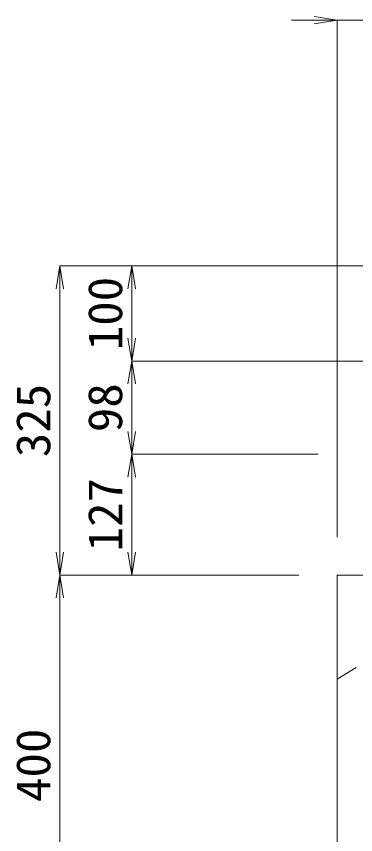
# Model space of a CAD drawing. Units: millimetres at full size; some dimension numbers follow another scale. Extents: x -734 to 58102, y 49499 to 87169.
# Drawn here: x 5237 to 5594, y 63253 to 64114 of the extents above; entities that cross this region are included whole.
import ezdxf
from ezdxf.enums import TextEntityAlignment as Align

# ---------------------------------------------------------------- set-up
doc = ezdxf.new("R2010")
doc.units = ezdxf.units.MM
doc.header["$LTSCALE"] = 50
doc.linetypes.add('USER1', pattern=[1.35, 0.75, -0.6])
doc.layers.add('寸法線', color=7, linetype='Continuous', lineweight=13)
doc.layers.add('本体', color=2, linetype='Continuous', lineweight=20)
doc.styles.add('ＭＳ 明朝', font='')
doc.styles.get('ＭＳ 明朝').set_extended_font_data('MS Mincho')

# ---------------------------------------------------------------- blocks, each defined once
blk = doc.blocks.new('open_arrow')
at = {"color": 0, "linetype": 'Continuous', "lineweight": -2}
blk.add_lwpolyline([(7.5, 1.25), (0, 0), (7.5, -1.25)], dxfattribs=at)

msp = doc.modelspace()

# ---------------------------------------------------------------- linework, layer by layer
at = {"layer": '寸法線'}
for p, q in [((5642.5, 64109.82), (5526.5, 64109.82)), ((5574.5, 63566.4), (5574.5, 64109.82)), ((5283.14, 63526.38), (5283.14, 63851.38)), ((5679.48, 63851.38), (5283.14, 63851.38)), ((5358.69, 63851.38), (5358.69, 63751.38)), ((5679.48, 63851.38), (5358.69, 63851.38)), ((5674.48, 63751.38), (5358.69, 63751.38)), ((5358.69, 63751.38), (5358.69, 63653.38)), ((5674.48, 63751.38), (5358.69, 63751.38)), ((5358.69, 63653.38), (5358.69, 63526.38)), ((5554.48, 63653.38), (5358.69, 63653.38)), ((5554.48, 63653.38), (5358.69, 63653.38)), ((5283.14, 63526.38), (5283.14, 63126.38)), ((5534.48, 63526.38), (5283.14, 63526.38)), ((5534.48, 63526.38), (5283.14, 63526.38)), ((5534.48, 63526.38), (5358.69, 63526.38))]:
    msp.add_line(p, q, dxfattribs=at)
at = {"layer": '本体'}
for p, q in [((5574.5, 63526.38), (5574.5, 62776.38)), ((6044.5, 63526.38), (5574.5, 63526.38))]:
    msp.add_line(p, q, dxfattribs=at)
at = {"layer": '本体', "linetype": 'USER1', "lineweight": 9}
msp.add_line((5574.51, 63416.88), (5594.51, 63429.38), dxfattribs=at)

# ---------------------------------------------------------------- block references
at = {"layer": '寸法線', "xscale": 3.2, "yscale": 3.2}
for p, rotation in [((5574.5, 64109.82), 180), ((5283.14, 63851.38), 270), ((5358.69, 63851.38), 270), ((5358.69, 63751.38), 90), ((5358.69, 63751.38), 270), ((5358.69, 63653.38), 90), ((5358.69, 63653.38), 270), ((5283.14, 63526.38), 90), ((5358.69, 63526.38), 90), ((5283.14, 63526.38), 270)]:
    msp.add_blockref('open_arrow', p, dxfattribs=dict(at, rotation=rotation))

# ---------------------------------------------------------------- texts
at = {"layer": '寸法線', "style": 'ＭＳ 明朝', "width": 1.05}
for s, p in [('100', (5330.67, 63801.38)), ('98', (5330.67, 63702.38)), ('325', (5255.12, 63688.88)), ('127', (5330.67, 63589.88)), ('400', (5255.12, 63326.38))]:
    msp.add_text(s, height=36.03, rotation=90, dxfattribs=at).set_placement(p, align=Align.MIDDLE_CENTER)

doc.saveas('drawing.dxf')
